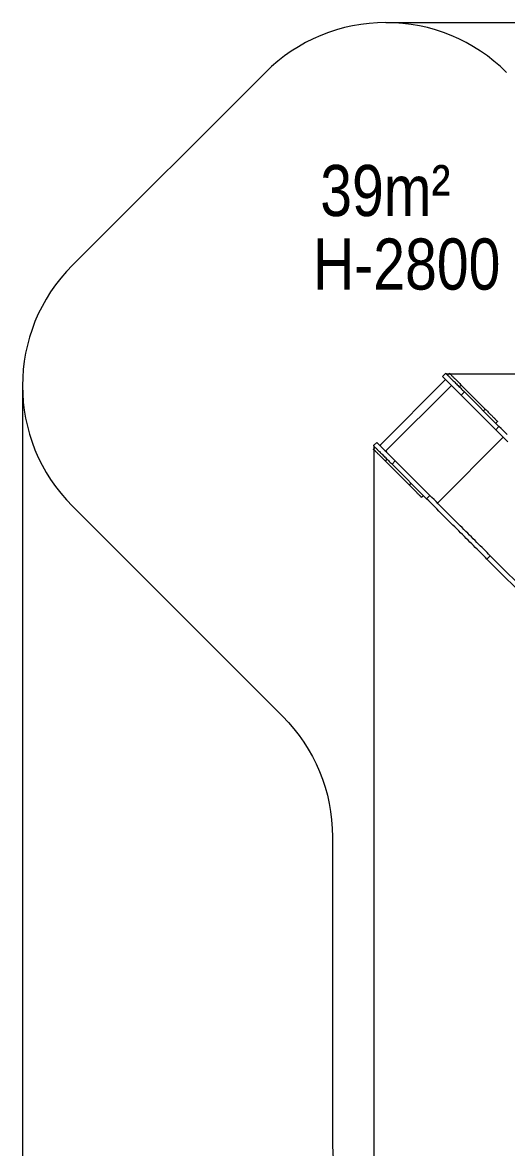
# Model space of a CAD drawing. Header units: millimetres. Extents: x -4213 to 6276, y -6120 to 3870.
# Drawn here: x -4213 to -1374, y -2731 to 3870 of the extents above; entities that cross this region are included whole.
import ezdxf

# ---------------------------------------------------------------- set-up
doc = ezdxf.new("R2010")
doc.units = ezdxf.units.MM
for name, color, linetype in [('DIKOM_ЗОНА', 80, 'Continuous'), ('DIKOM_ОБЪЕКТ', 7, 'Continuous'), ('DIKOM_РАЗМЕР_ЗОНА', 7, 'Continuous'), ('DIKOM_РАЗМЕР_ОБЪЕКТА', 7, 'Continuous')]:
    doc.layers.add(name, color=color, linetype=linetype)
doc.styles.add('style1', font='arial.ttf', dxfattribs={"width": 0.8})
doc.dimstyles.new('1-50', dxfattribs={"dimtxt": 300, "dimasz": 200, "dimexe": 100, "dimexo": 0, "dimgap": 100, "dimtad": 1, "dimtxsty": 'style1', "dimcen": 200, "dimclrd": 7, "dimclre": 7, "dimclrt": 7, "dimadec": 1, "dimazin": 2, "dimtfac": 1, "dimtmove": 0, "dimatfit": 2, "dimfxl": 0, "dimlwd": 25, "dimlwe": 18, "dimarcsym": 0})

# ---------------------------------------------------------------- blocks, each defined once
blk = doc.blocks.new('*D10')
at = {"layer": 'Defpoints', "color": 0, "transparency": 16777216}
for p in [(-1727.9, 1809.5), (-15.3, -2213.8), (5045.7, -2213.8)]:
    blk.add_point(p, dxfattribs=at)
at = {"layer": 'DIKOM_РАЗМЕР_ОБЪЕКТА', "color": 7, "lineweight": 18, "transparency": 16777216}
for p, q in [((-1727.9, 1809.5), (5145.7, 1809.5)), ((-15.3, -2213.8), (5145.7, -2213.8))]:
    blk.add_line(p, q, dxfattribs=at)
at = {"layer": 'DIKOM_РАЗМЕР_ОБЪЕКТА', "color": 7, "lineweight": 25, "transparency": 16777216}
blk.add_line((5045.7, 1609.5), (5045.7, -2013.8), dxfattribs=at)
at = {"layer": 'DIKOM_РАЗМЕР_ОБЪЕКТА', "color": 7, "transparency": 16777216}
for points in [[(5012.4, 1609.5), (5079.1, 1609.5), (5045.7, 1809.5)], [(5012.4, -2013.8), (5079.1, -2013.8), (5045.7, -2213.8)]]:
    blk.add_solid(points, dxfattribs=at)
at = {"layer": 'DIKOM_РАЗМЕР_ОБЪЕКТА', "color": 7, "transparency": 16777216, "insert": (4792.6, -133.9), "char_height": 300, "attachment_point": 5, "rotation": 90, "style": 'style1'}
blk.add_mtext('4000', dxfattribs=at)
blk = doc.blocks.new('*D11')
at = {"layer": 'Defpoints', "color": 0, "transparency": 16777216}
for p in [(-2152.1, 1385.2), (2355.2, -47.8), (2355.2, -4950.7)]:
    blk.add_point(p, dxfattribs=at)
at = {"layer": 'DIKOM_РАЗМЕР_ОБЪЕКТА', "color": 7, "lineweight": 18, "transparency": 16777216}
for p, q in [((-2152.1, 1385.2), (-2152.1, -5050.7)), ((2355.2, -47.8), (2355.2, -5050.7))]:
    blk.add_line(p, q, dxfattribs=at)
at = {"layer": 'DIKOM_РАЗМЕР_ОБЪЕКТА', "color": 7, "lineweight": 25, "transparency": 16777216}
blk.add_line((-1952.1, -4950.7), (2155.2, -4950.7), dxfattribs=at)
at = {"layer": 'DIKOM_РАЗМЕР_ОБЪЕКТА', "color": 7, "transparency": 16777216}
for points in [[(-1952.1, -4917.4), (-1952.1, -4984), (-2152.1, -4950.7)], [(2155.2, -4917.4), (2155.2, -4984), (2355.2, -4950.7)]]:
    blk.add_solid(points, dxfattribs=at)
at = {"layer": 'DIKOM_РАЗМЕР_ОБЪЕКТА', "color": 7, "transparency": 16777216, "insert": (229.8, -4697.5), "char_height": 300, "attachment_point": 5, "style": 'style1'}
blk.add_mtext('4500', dxfattribs=at)
blk = doc.blocks.new('*D12')
at = {"layer": 'Defpoints', "color": 0, "transparency": 16777216}
for p in [(-2081.4, 3870.1), (324.2, -3713.8), (6175.9, -3713.8)]:
    blk.add_point(p, dxfattribs=at)
at = {"layer": 'DIKOM_РАЗМЕР_ЗОНА', "color": 7, "lineweight": 18, "transparency": 16777216}
for p, q in [((-2081.4, 3870.1), (6275.9, 3870.1)), ((324.2, -3713.8), (6275.9, -3713.8))]:
    blk.add_line(p, q, dxfattribs=at)
at = {"layer": 'DIKOM_РАЗМЕР_ЗОНА', "color": 7, "lineweight": 25, "transparency": 16777216}
blk.add_line((6175.9, 3670.1), (6175.9, -3513.8), dxfattribs=at)
at = {"layer": 'DIKOM_РАЗМЕР_ЗОНА', "color": 7, "transparency": 16777216}
for points in [[(6142.6, 3670.1), (6209.2, 3670.1), (6175.9, 3870.1)], [(6142.6, -3513.8), (6209.2, -3513.8), (6175.9, -3713.8)]]:
    blk.add_solid(points, dxfattribs=at)
at = {"layer": 'DIKOM_РАЗМЕР_ЗОНА', "color": 7, "transparency": 16777216, "insert": (5922.7, -112.7), "char_height": 300, "attachment_point": 5, "rotation": 90, "style": 'style1'}
blk.add_mtext('7600', dxfattribs=at)
blk = doc.blocks.new('*D13')
at = {"layer": 'Defpoints', "color": 0, "transparency": 16777216}
for p in [(-4212.8, 1738.8), (3855.2, -47.8), (3855.2, -6019.8)]:
    blk.add_point(p, dxfattribs=at)
at = {"layer": 'DIKOM_РАЗМЕР_ЗОНА', "color": 7, "lineweight": 18, "transparency": 16777216}
for p, q in [((-4212.8, 1738.8), (-4212.8, -6119.8)), ((3855.2, -47.8), (3855.2, -6119.8))]:
    blk.add_line(p, q, dxfattribs=at)
at = {"layer": 'DIKOM_РАЗМЕР_ЗОНА', "color": 7, "lineweight": 25, "transparency": 16777216}
blk.add_line((-4012.8, -6019.8), (3655.2, -6019.8), dxfattribs=at)
at = {"layer": 'DIKOM_РАЗМЕР_ЗОНА', "color": 7, "transparency": 16777216}
for points in [[(-4012.8, -5986.5), (-4012.8, -6053.1), (-4212.8, -6019.8)], [(3655.2, -5986.5), (3655.2, -6053.1), (3855.2, -6019.8)]]:
    blk.add_solid(points, dxfattribs=at)
at = {"layer": 'DIKOM_РАЗМЕР_ЗОНА', "color": 7, "transparency": 16777216, "insert": (310.3, -5766.6), "char_height": 300, "attachment_point": 5, "style": 'style1'}
blk.add_mtext('8100', dxfattribs=at)

msp = doc.modelspace()

# ---------------------------------------------------------------- linework, layer by layer
at = {"layer": 'DIKOM_ЗОНА', "color": 3, "lineweight": 15}
for p, q in [((-3919.891, 2445.87), (-2788.524, 3577.244)), ((-2687.715, -200.516), (-3919.889, 1031.659))]:
    msp.add_line(p, q, dxfattribs=at)
msp.add_lwpolyline([(-2687.715, -200.516, -0.19891236), (-2394.822, -907.622), (-2394.822, -2713.814, 0.41421356), (-1394.822, -3713.814), (805.179, -3713.814, 0.4266312), (1804.288, -2671.617)], format="xyb", dxfattribs=at)
for centre, start, end in [((-2081.415, 2870.14), 45.0000035, 135.0001789), ((-3212.782, 1738.766), 135.0001789, 224.9999982)]:
    msp.add_arc(centre, 1000, start, end, dxfattribs=at)
at = {"layer": 'DIKOM_ОБЪЕКТ', "color": 7, "linetype": 'Continuous', "lineweight": 15}
for p, q in [((-1749.425, 1792.859), (-1730.333, 1811.951)), ((-1709.414, 1812.246), (-1720.021, 1801.639)), ((-1731.747, 1775.182), (-2117.828, 1389.101)), ((-2083.089, 1354.363), (-1697.009, 1740.443)), ((-1639.938, 1742.769), (-1650.544, 1732.162)), ((-1498.538, 1601.369), (-1639.938, 1742.769)), ((-1640.236, 1683.671), (-1621.144, 1702.763)), ((-1640.236, 1683.671), (-1437.388, 1480.823)), ((-1621.144, 1702.763), (-1418.296, 1499.915)), ((-1498.538, 1601.369), (-1509.144, 1590.763)), ((-1437.2, 1518.818), (-1426.593, 1529.424)), ((-1437.388, 1480.823), (-1418.296, 1499.915)), ((-2135.505, 1406.779), (-2154.597, 1387.687)), ((-1779.361, 1050.634), (-1393.28, 1436.715)), ((-2144.285, 1377.375), (-2154.892, 1366.768)), ((-2085.415, 1297.292), (-2074.808, 1307.898)), ((-2085.415, 1297.292), (-1944.015, 1155.892)), ((-2026.317, 1297.59), (-2045.409, 1278.499)), ((-2045.409, 1278.499), (-1842.561, 1075.651)), ((-2026.317, 1297.59), (-1823.469, 1094.742)), ((-1944.015, 1155.892), (-1933.409, 1166.498)), ((-1872.07, 1083.947), (-1861.464, 1094.554)), ((-1823.469, 1094.742), (-1842.561, 1075.651)), ((-1469.726, 740.999), (-1488.818, 721.908)), ((-986.73, 258.004), (-1469.726, 740.999)), ((-1005.822, 238.912), (-1488.818, 721.908))]:
    msp.add_line(p, q, dxfattribs=at)
at = {"layer": 'DIKOM_ОБЪЕКТ', "color": 7, "linetype": 'Continuous', "lineweight": 15, "flags": 128}
for points in [[(-1749.425, 1792.859), (-1749.295, 1792.729), (-1748.904, 1792.339), (-1748.254, 1791.689), (-1747.346, 1790.781), (-1746.183, 1789.617), (-1744.766, 1788.2), (-1743.099, 1786.534), (-1741.187, 1784.621), (-1739.033, 1782.467), (-1736.642, 1780.076), (-1734.02, 1777.454), (-1731.173, 1774.607), (-1728.107, 1771.541), (-1724.83, 1768.264), (-1721.349, 1764.783), (-1717.672, 1761.106), (-1713.807, 1757.242), (-1709.765, 1753.199), (-1705.552, 1748.987), (-1701.181, 1744.615), (-1696.659, 1740.094), (-1691.999, 1735.434), (-1687.211, 1730.645), (-1682.305, 1725.739), (-1677.293, 1720.727), (-1672.187, 1715.621), (-1666.998, 1710.432), (-1661.738, 1705.173), (-1656.42, 1699.854), (-1651.055, 1694.49), (-1645.657, 1689.091), (-1640.236, 1683.671)], [(-1730.333, 1811.951), (-1730.203, 1811.821), (-1729.812, 1811.43), (-1729.162, 1810.78), (-1728.254, 1809.873), (-1727.091, 1808.709), (-1725.674, 1807.292), (-1724.007, 1805.626), (-1722.095, 1803.713), (-1719.941, 1801.559), (-1717.55, 1799.168), (-1714.928, 1796.546), (-1712.081, 1793.699), (-1709.015, 1790.633), (-1705.738, 1787.356), (-1702.257, 1783.875), (-1698.58, 1780.198), (-1694.716, 1776.334), (-1690.673, 1772.291), (-1686.461, 1768.079), (-1682.089, 1763.707), (-1677.568, 1759.186), (-1672.907, 1754.526), (-1668.119, 1749.737), (-1663.213, 1744.831), (-1658.201, 1739.819), (-1653.095, 1734.713), (-1647.906, 1729.524), (-1642.646, 1724.265), (-1637.328, 1718.946), (-1631.963, 1713.582), (-1626.565, 1708.183), (-1621.144, 1702.763)], [(-1709.414, 1812.246), (-1709.409, 1812.24), (-1709.234, 1812.065), (-1708.811, 1811.642), (-1708.142, 1810.973), (-1707.229, 1810.06), (-1706.075, 1808.906), (-1704.684, 1807.516), (-1703.062, 1805.893), (-1701.214, 1804.045), (-1699.146, 1801.977), (-1696.866, 1799.697), (-1694.381, 1797.213), (-1691.701, 1794.533), (-1688.835, 1791.666), (-1685.793, 1788.624), (-1682.585, 1785.417), (-1679.223, 1782.055), (-1675.719, 1778.551), (-1672.085, 1774.916), (-1668.334, 1771.165), (-1664.478, 1767.31), (-1660.532, 1763.364), (-1656.509, 1759.341), (-1652.424, 1755.256), (-1648.291, 1751.122), (-1644.124, 1746.955), (-1639.938, 1742.769)], [(-1498.538, 1601.369), (-1494.347, 1597.179), (-1490.167, 1592.999), (-1486.012, 1588.844), (-1481.897, 1584.728), (-1477.836, 1580.667), (-1473.843, 1576.674), (-1469.932, 1572.764), (-1466.118, 1568.949), (-1462.413, 1565.245), (-1458.831, 1561.662), (-1455.384, 1558.215), (-1452.084, 1554.915), (-1448.943, 1551.774), (-1445.972, 1548.803), (-1443.181, 1546.013), (-1440.58, 1543.412), (-1438.179, 1541.01), (-1435.985, 1538.816), (-1434.007, 1536.838), (-1432.251, 1535.082), (-1430.723, 1533.554), (-1429.429, 1532.261), (-1428.374, 1531.205), (-1427.561, 1530.392), (-1426.993, 1529.824), (-1426.671, 1529.503), (-1426.593, 1529.424)], [(-1365.479, 1408.913), (-1377.403, 1420.837), (-1389.358, 1432.793), (-1401.34, 1444.774), (-1413.343, 1456.777), (-1425.361, 1468.795), (-1437.388, 1480.823)], [(-1370.266, 1451.884), (-1382.248, 1463.866), (-1394.251, 1475.869), (-1406.269, 1487.887), (-1418.296, 1499.915)], [(-2154.597, 1387.687), (-2154.467, 1387.557), (-2154.076, 1387.166), (-2153.427, 1386.516), (-2152.519, 1385.609), (-2151.355, 1384.445), (-2149.938, 1383.028), (-2148.272, 1381.362), (-2146.359, 1379.449), (-2144.205, 1377.295), (-2141.814, 1374.904), (-2139.192, 1372.282), (-2136.345, 1369.435), (-2133.279, 1366.369), (-2130.002, 1363.092), (-2126.521, 1359.611), (-2122.844, 1355.934), (-2118.98, 1352.07), (-2114.937, 1348.027), (-2110.725, 1343.815), (-2106.353, 1339.443), (-2101.832, 1334.922), (-2097.171, 1330.261), (-2092.383, 1325.473), (-2087.477, 1320.567), (-2082.465, 1315.555), (-2077.359, 1310.449), (-2072.17, 1305.26), (-2066.91, 1300), (-2061.592, 1294.682), (-2056.228, 1289.318), (-2050.829, 1283.919), (-2045.409, 1278.499)], [(-2135.505, 1406.779), (-2135.375, 1406.649), (-2134.984, 1406.258), (-2134.334, 1405.608), (-2133.427, 1404.7), (-2132.263, 1403.537), (-2130.846, 1402.12), (-2129.18, 1400.453), (-2127.267, 1398.541), (-2125.113, 1396.387), (-2122.722, 1393.996), (-2120.1, 1391.374), (-2117.253, 1388.527), (-2114.187, 1385.461), (-2110.91, 1382.184), (-2107.429, 1378.703), (-2103.752, 1375.026), (-2099.888, 1371.162), (-2095.845, 1367.119), (-2091.633, 1362.906), (-2087.261, 1358.535), (-2082.74, 1354.014), (-2078.08, 1349.353), (-2073.291, 1344.565), (-2068.385, 1339.659), (-2063.373, 1334.647), (-2058.267, 1329.541), (-2053.078, 1324.352), (-2047.819, 1319.092), (-2042.5, 1313.774), (-2037.136, 1308.409), (-2031.737, 1303.011), (-2026.317, 1297.59)], [(-2085.415, 1297.292), (-2089.601, 1301.478), (-2093.768, 1305.645), (-2097.902, 1309.778), (-2101.987, 1313.864), (-2106.01, 1317.886), (-2109.955, 1321.832), (-2113.811, 1325.688), (-2117.562, 1329.439), (-2121.197, 1333.073), (-2124.701, 1336.577), (-2128.063, 1339.939), (-2131.27, 1343.147), (-2134.312, 1346.189), (-2137.179, 1349.055), (-2139.859, 1351.735), (-2142.343, 1354.22), (-2144.623, 1356.5), (-2146.691, 1358.568), (-2148.539, 1360.416), (-2150.162, 1362.038), (-2151.552, 1363.429), (-2152.706, 1364.583), (-2153.619, 1365.496), (-2154.288, 1366.165), (-2154.711, 1366.588), (-2154.886, 1366.763), (-2154.892, 1366.768)], [(-1872.07, 1083.947), (-1872.149, 1084.026), (-1872.47, 1084.347), (-1873.038, 1084.915), (-1873.851, 1085.728), (-1874.907, 1086.783), (-1876.2, 1088.077), (-1877.728, 1089.605), (-1879.484, 1091.361), (-1881.462, 1093.339), (-1883.656, 1095.533), (-1886.058, 1097.935), (-1888.658, 1100.535), (-1891.449, 1103.326), (-1894.42, 1106.297), (-1897.561, 1109.438), (-1900.861, 1112.738), (-1904.308, 1116.185), (-1907.89, 1119.767), (-1911.595, 1123.472), (-1915.41, 1127.286), (-1919.32, 1131.197), (-1923.313, 1135.19), (-1927.374, 1139.251), (-1931.49, 1143.366), (-1935.644, 1147.521), (-1939.825, 1151.701), (-1944.015, 1155.892)], [(-1488.818, 721.908), (-1498.117, 731.207), (-1507.576, 740.666), (-1517.192, 750.282), (-1526.959, 760.049), (-1536.874, 769.964), (-1546.931, 780.021), (-1557.126, 790.216), (-1567.456, 800.546), (-1577.914, 811.004), (-1588.496, 821.586), (-1599.197, 832.288), (-1610.014, 843.104), (-1620.94, 854.03), (-1631.97, 865.06), (-1643.101, 876.191), (-1654.326, 887.416), (-1665.641, 898.731), (-1677.04, 910.13), (-1688.519, 921.609), (-1700.071, 933.161), (-1711.693, 944.783), (-1723.379, 956.468), (-1735.122, 968.212), (-1746.919, 980.009), (-1758.764, 991.854), (-1770.651, 1003.741), (-1782.575, 1015.665), (-1794.53, 1027.62), (-1806.512, 1039.602), (-1818.515, 1051.605), (-1830.533, 1063.623), (-1842.561, 1075.651)], [(-1469.726, 740.999), (-1479.025, 750.299), (-1488.484, 759.758), (-1498.1, 769.374), (-1507.867, 779.141), (-1517.782, 789.055), (-1527.839, 799.113), (-1538.035, 809.308), (-1548.364, 819.637), (-1558.822, 830.095), (-1569.404, 840.678), (-1580.106, 851.379), (-1590.922, 862.196), (-1601.848, 873.122), (-1612.878, 884.152), (-1624.009, 895.283), (-1635.234, 906.508), (-1646.549, 917.823), (-1657.948, 929.222), (-1669.427, 940.7), (-1680.98, 952.253), (-1692.601, 963.875), (-1704.287, 975.56), (-1716.03, 987.304), (-1727.827, 999.101), (-1739.672, 1010.946), (-1751.559, 1022.833), (-1763.483, 1034.757), (-1775.439, 1046.712), (-1787.42, 1058.694), (-1799.423, 1070.697), (-1811.441, 1082.715), (-1823.469, 1094.742)]]:
    msp.add_lwpolyline(points, dxfattribs=at)

# ---------------------------------------------------------------- texts
at = {"layer": 'DIKOM_РАЗМЕР_ОБЪЕКТА', "insert": (-2466.591, 3034.333), "char_height": 300, "attachment_point": 1, "style": 'style1'}
msp.add_mtext_dynamic_manual_height_columns('39m²', width=5885.53069, gutter_width=20, heights=[0], dxfattribs=at)
at = {"layer": 'DIKOM_РАЗМЕР_ОБЪЕКТА', "insert": (-2509.455, 2602.892), "char_height": 300, "width": 1252.54025, "attachment_point": 1, "style": 'style1'}
msp.add_mtext('H-2800', dxfattribs=at)

# ---------------------------------------------------------------- dimensions: what is measured, and where the dimension line sits
at = {"layer": 'DIKOM_РАЗМЕР_ЗОНА'}
dim = msp.add_linear_dim(base=(6175.905, -3713.814), p1=(-2081.415, 3870.14), p2=(324.174, -3713.814), angle=90, text='7600', dimstyle='1-50', dxfattribs=at)
dim.commit()
dim.dimension.update_dxf_attribs({"geometry": '*D12', "text_midpoint": (6175.905, -112.661), "dimtype": 160})
dim = msp.add_linear_dim(base=(3855.179, -6019.794), p1=(-4212.782, 1738.764), p2=(3855.179, -47.824), text='8100', dimstyle='1-50', dxfattribs=at)
dim.commit()
dim.dimension.update_dxf_attribs({"geometry": '*D13', "text_midpoint": (310.333, -6019.794), "dimtype": 160})
at = {"layer": 'DIKOM_РАЗМЕР_ОБЪЕКТА'}
dim = msp.add_linear_dim(base=(5045.733, -2213.814), p1=(-1727.861, 1809.479), p2=(-15.262, -2213.814), angle=90, text='4000', dimstyle='1-50', dxfattribs=at)
dim.commit()
dim.dimension.update_dxf_attribs({"geometry": '*D10', "text_midpoint": (5045.733, -133.859), "dimtype": 160})
dim = msp.add_linear_dim(base=(2355.179, -4950.697), p1=(-2152.125, 1385.215), p2=(2355.179, -47.824), text='4500', dimstyle='1-50', dxfattribs=at)
dim.commit()
dim.dimension.update_dxf_attribs({"geometry": '*D11', "text_midpoint": (229.847, -4950.697), "dimtype": 160})

doc.saveas('drawing.dxf')
